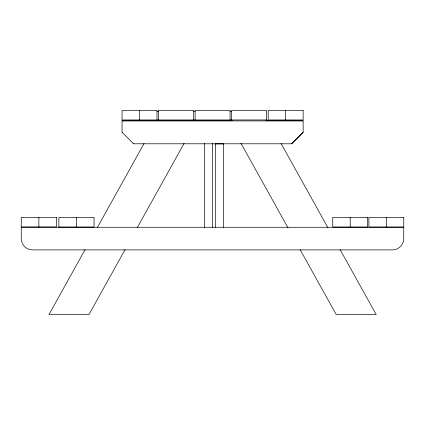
<?xml version="1.0" encoding="UTF-8"?>
<svg xmlns="http://www.w3.org/2000/svg" width="425" height="425" viewBox="0 0 425 425"><rect width="100%" height="100%" fill="white"/><g stroke="black" fill="none" stroke-linecap="round" stroke-linejoin="round"><path stroke-width="0.64" d="M85.074 249.624L48.987 314.564L88.963 314.564L125.088 249.565M97.24 227.731L144.038 143.523M137.296 227.593L184.11 143.358M291.608 143.793L303.142 132.26M157 111.292L158.589 111.292M193.534 111.292L195.123 111.292M230.074 111.292L231.662 111.292M266.608 119.967L122.055 119.967L122.055 110.436L157 110.436L157 119.967M232.167 120.727L122.055 120.727L122.055 132.35M265.997 120.727L303.142 120.727L303.142 132.35L291.699 143.793L133.498 143.793M122.055 120.907L303.142 120.907M215.406 143.905L223.433 143.905M58.889 227.024L94.052 227.024L94.052 217.34L58.889 217.34L58.889 227.269M122.055 132.26L133.588 143.793M281.09 143.523L327.946 227.773M340.101 249.624L376.215 314.564L336.228 314.564L300.114 249.624M240.98 143.294L287.959 227.773M386.314 217.34L386.314 226.987M350.211 217.34L350.211 227.014M285.669 110.436L285.669 119.967M266.608 120.907L266.608 110.436L231.662 110.436L231.662 120.907M230.074 119.967L230.074 110.436L195.123 110.436L195.123 119.967M223.433 143.262L223.433 227.396M215.406 143.262L215.406 227.396M212.5 143.262L212.5 227.428M204.361 143.262L204.361 227.428M193.534 119.967L193.534 110.436L158.589 110.436L158.589 119.967M139.528 110.436L139.528 119.967M76.473 217.34L76.473 227.024M38.866 217.34L38.866 226.939M303.142 110.436L268.196 110.436L268.196 119.967L303.142 119.967L303.142 110.436M56.482 217.34L21.25 217.34L21.25 226.939L56.482 226.939L56.482 217.34M367.694 217.34L332.722 217.34L332.722 227.014L367.694 227.014L367.694 217.34M403.75 217.34L368.884 217.34L368.884 226.987L403.75 226.987L403.75 217.34M403.75 227.269L21.25 227.269L21.25 238.584A11.316 11.316 0 0 0 32.566 249.905L392.434 249.905A11.316 11.316 0 0 0 403.75 238.584L403.75 227.269"/></g></svg>
